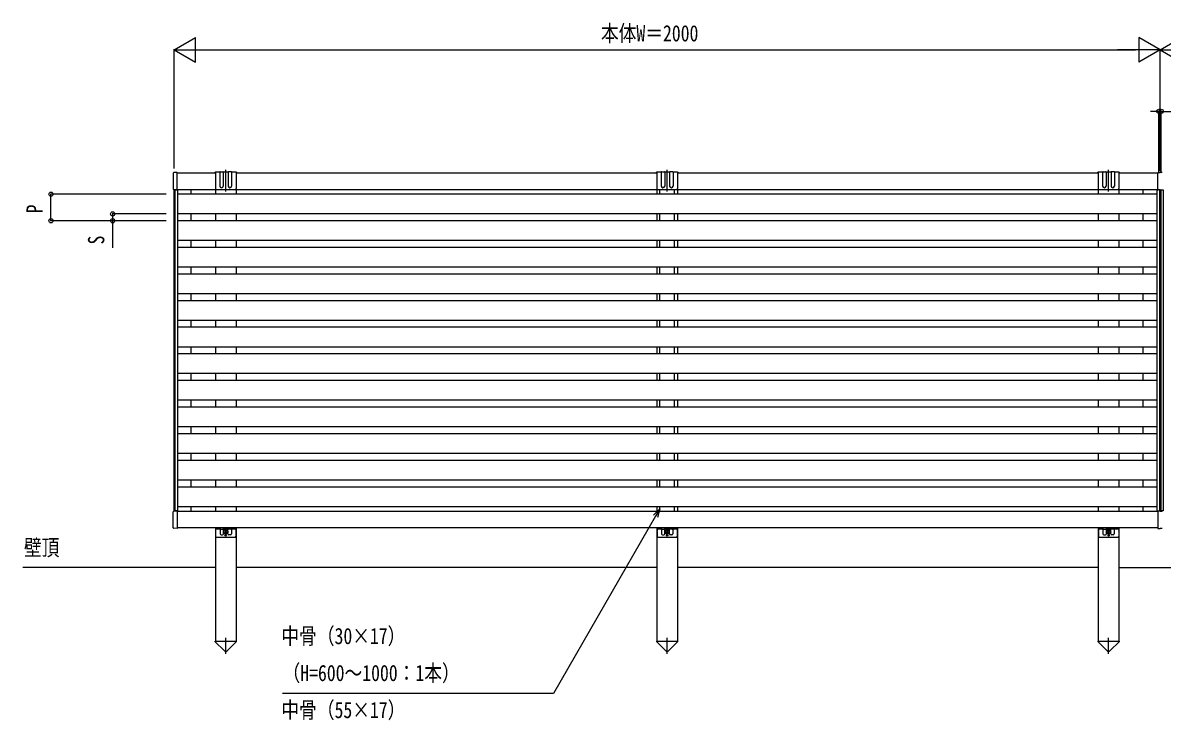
# Model space of a CAD drawing. Units: millimetres, scale not verified. Extents: x -4205 to 4205, y -2970 to 2970.
# Drawn here: x -1770 to 542, y -445 to 970 of the extents above; entities that cross this region are included whole.
import ezdxf
from ezdxf.enums import TextEntityAlignment as Align

# ---------------------------------------------------------------- set-up
doc = ezdxf.new("R2010")
doc.units = ezdxf.units.MM
doc.header["$LTSCALE"] = 12
for name, color, linetype in [('0-1_USER1', 3, 'Continuous'), ('0-3_YKK_A1', 4, 'Continuous'), ('0-4_YKK_D', 6, 'Continuous')]:
    doc.layers.add(name, color=color, linetype=linetype)
doc.styles.add('ＭＳ ゴシック', font='')
doc.styles.get('ＭＳ ゴシック').set_extended_font_data('MS Gothic')

msp = doc.modelspace()

# ---------------------------------------------------------------- linework, layer by layer
at = {"layer": '0-3_YKK_A1'}
for p, q in [((-1358.25, 627.9), (-1358.25, 671.68)), ((-462.75, 627.9), (-462.75, 671.68)), ((432.75, 627.9), (432.75, 671.68)), ((-1464.75, 665.25), (-1464.75, 632.61)), ((-1457.07, 666.66), (-1463.81, 666.25)), ((-1456.75, 665.48), (-1379.25, 665.48)), ((-1370.25, 666.98), (-1379.25, 666.98)), ((-1379.25, 666.98), (-1379.25, 633.97)), ((-1370.25, 666.98), (-1370.25, 638.97)), ((-1369.25, 667.98), (-1364.25, 667.98)), ((-1353.25, 666.98), (-1363.25, 666.98)), ((-1363.25, 666.98), (-1363.25, 638.97)), ((-1353.25, 666.98), (-1353.25, 638.97)), ((-1347.25, 667.98), (-1352.25, 667.98)), ((-1337.25, 666.98), (-1346.25, 666.98)), ((-1346.25, 666.98), (-1346.25, 638.97)), ((-1337.25, 666.98), (-1337.25, 633.97)), ((-1337.25, 665.48), (-483.75, 665.48)), ((-474.75, 666.98), (-483.75, 666.98)), ((-483.75, 666.98), (-483.75, 633.97)), ((-474.75, 666.98), (-474.75, 638.97)), ((-473.75, 667.98), (-468.75, 667.98)), ((-457.75, 666.98), (-467.75, 666.98)), ((-467.75, 666.98), (-467.75, 638.97)), ((-457.75, 666.98), (-457.75, 638.97)), ((-451.75, 667.98), (-456.75, 667.98)), ((-441.75, 666.98), (-450.75, 666.98)), ((-450.75, 666.98), (-450.75, 638.97)), ((-441.75, 666.98), (-441.75, 633.97)), ((-441.75, 665.48), (411.75, 665.48)), ((420.75, 666.98), (411.75, 666.98)), ((411.75, 666.98), (411.75, 633.97)), ((420.75, 666.98), (420.75, 638.97)), ((421.75, 667.98), (426.75, 667.98)), ((437.75, 666.98), (427.75, 666.98)), ((427.75, 666.98), (427.75, 638.97)), ((437.75, 666.98), (437.75, 638.97)), ((443.75, 667.98), (438.75, 667.98)), ((453.75, 666.98), (444.75, 666.98)), ((444.75, 666.98), (444.75, 638.97)), ((453.75, 666.98), (453.75, 633.97)), ((453.75, 665.48), (532.75, 665.48)), ((532.75, 665.42), (532.75, 666.22)), ((532.75, 632.18), (532.75, 665.42)), ((532.94, 666.42), (537.25, 666.68)), ((541.56, 666.42), (537.25, 666.68)), ((-1457.07, 631.2), (-1463.81, 631.62)), ((-1463.25, 630.98), (-1456.25, 630.98)), ((-1463.25, 630.98), (-1463.25, -20.02)), ((-1461.25, 630.98), (-1461.25, -20.02)), ((532.75, 631.48), (-1456.75, 631.48)), ((-1428.25, 622.48), (-1428.25, 631.48)), ((-1379.25, 631.48), (-1379.25, 622.48)), ((-1377.25, 631.97), (-1358.96, 631.97)), ((-1357.53, 631.97), (-1339.25, 631.97)), ((-1337.25, 631.48), (-1337.25, 622.48)), ((-483.75, 631.48), (-483.75, 622.48)), ((-481.75, 631.97), (-463.46, 631.97)), ((-477.75, 622.48), (-477.75, 631.48)), ((-462.03, 631.97), (-443.75, 631.97)), ((-447.75, 622.48), (-447.75, 631.48)), ((-441.75, 631.48), (-441.75, 622.48)), ((411.75, 631.48), (411.75, 622.48)), ((413.75, 631.97), (432.04, 631.97)), ((433.47, 631.97), (451.75, 631.97)), ((453.75, 631.48), (453.75, 622.48)), ((502.75, 622.48), (502.75, 631.48)), ((537.75, 630.98), (530.75, 630.98)), ((532.75, 631.39), (532.75, 632.18)), ((537.25, 631.18), (533.31, 631.18)), ((535.75, 630.98), (535.75, -20.02)), ((536.75, 630.98), (543.75, 630.98)), ((536.75, 630.98), (536.75, -20.02)), ((537.25, 631.18), (541.19, 631.18)), ((537.75, 630.98), (537.75, -20.02)), ((538.75, 630.98), (538.75, -20.02)), ((530.75, 622.48), (-1456.25, 622.48)), ((-1456.25, 622.48), (-1456.25, 582.48)), ((530.75, 582.48), (-1456.25, 582.48)), ((-1428.25, 568.48), (-1428.25, 582.48)), ((-1379.25, 582.48), (-1379.25, 568.48)), ((-1337.25, 582.48), (-1337.25, 568.48)), ((-483.75, 582.48), (-483.75, 568.48)), ((-477.75, 568.48), (-477.75, 582.48)), ((-447.75, 568.48), (-447.75, 582.48)), ((-441.75, 582.48), (-441.75, 568.48)), ((411.75, 582.48), (411.75, 568.48)), ((453.75, 582.48), (453.75, 568.48)), ((502.75, 568.48), (502.75, 582.48)), ((530.75, 568.48), (-1456.25, 568.48)), ((-1456.25, 568.48), (-1456.25, 528.48)), ((530.75, 528.48), (-1456.25, 528.48)), ((530.75, 514.48), (-1456.25, 514.48)), ((-1428.25, 514.48), (-1428.25, 528.48)), ((-1379.25, 528.48), (-1379.25, 514.48)), ((-1337.25, 528.48), (-1337.25, 514.48)), ((-483.75, 528.48), (-483.75, 514.48)), ((-477.75, 514.48), (-477.75, 528.48)), ((-447.75, 514.48), (-447.75, 528.48)), ((-441.75, 528.48), (-441.75, 514.48)), ((411.75, 528.48), (411.75, 514.48)), ((453.75, 528.48), (453.75, 514.48)), ((502.75, 514.48), (502.75, 528.48)), ((530.75, 474.48), (-1456.25, 474.48)), ((-1428.25, 460.48), (-1428.25, 474.48)), ((-1379.25, 474.48), (-1379.25, 460.48)), ((-1337.25, 474.48), (-1337.25, 460.48)), ((-483.75, 474.48), (-483.75, 460.48)), ((-477.75, 460.48), (-477.75, 474.48)), ((-447.75, 460.48), (-447.75, 474.48)), ((-441.75, 474.48), (-441.75, 460.48)), ((411.75, 474.48), (411.75, 460.48)), ((453.75, 474.48), (453.75, 460.48)), ((502.75, 460.48), (502.75, 474.48)), ((530.75, 460.48), (-1456.25, 460.48)), ((530.75, 420.48), (-1456.25, 420.48)), ((-1428.25, 406.48), (-1428.25, 420.48)), ((-1379.25, 420.48), (-1379.25, 406.48)), ((-1337.25, 420.48), (-1337.25, 406.48)), ((-483.75, 420.48), (-483.75, 406.48)), ((-477.75, 406.48), (-477.75, 420.48)), ((-447.75, 406.48), (-447.75, 420.48)), ((-441.75, 420.48), (-441.75, 406.48)), ((411.75, 420.48), (411.75, 406.48)), ((453.75, 420.48), (453.75, 406.48)), ((502.75, 406.48), (502.75, 420.48)), ((530.75, 406.48), (-1456.25, 406.48)), ((530.75, 366.48), (-1456.25, 366.48)), ((530.75, 352.48), (-1456.25, 352.48)), ((-1428.25, 352.48), (-1428.25, 366.48)), ((-1379.25, 366.48), (-1379.25, 352.48)), ((-1337.25, 366.48), (-1337.25, 352.48)), ((-483.75, 366.48), (-483.75, 352.48)), ((-477.75, 352.48), (-477.75, 366.48)), ((-447.75, 352.48), (-447.75, 366.48)), ((-441.75, 366.48), (-441.75, 352.48)), ((411.75, 366.48), (411.75, 352.48)), ((453.75, 366.48), (453.75, 352.48)), ((502.75, 352.48), (502.75, 366.48)), ((530.75, 312.48), (-1456.25, 312.48)), ((-1428.25, 298.48), (-1428.25, 312.48)), ((-1379.25, 312.48), (-1379.25, 298.48)), ((-1337.25, 312.48), (-1337.25, 298.48)), ((-483.75, 312.48), (-483.75, 298.48)), ((-477.75, 298.48), (-477.75, 312.48)), ((-447.75, 298.48), (-447.75, 312.48)), ((-441.75, 312.48), (-441.75, 298.48)), ((411.75, 312.48), (411.75, 298.48)), ((453.75, 312.48), (453.75, 298.48)), ((502.75, 298.48), (502.75, 312.48)), ((530.75, 298.48), (-1456.25, 298.48)), ((530.75, 258.48), (-1456.25, 258.48)), ((-1428.25, 244.48), (-1428.25, 258.48)), ((-1379.25, 258.48), (-1379.25, 244.48)), ((-1337.25, 258.48), (-1337.25, 244.48)), ((-483.75, 258.48), (-483.75, 244.48)), ((-477.75, 244.48), (-477.75, 258.48)), ((-447.75, 244.48), (-447.75, 258.48)), ((-441.75, 258.48), (-441.75, 244.48)), ((411.75, 258.48), (411.75, 244.48)), ((453.75, 258.48), (453.75, 244.48)), ((502.75, 244.48), (502.75, 258.48)), ((530.75, 244.48), (-1456.25, 244.48)), ((530.75, 204.48), (-1456.25, 204.48)), ((530.75, 190.48), (-1456.25, 190.48)), ((-1428.25, 190.48), (-1428.25, 204.48)), ((-1379.25, 204.48), (-1379.25, 190.48)), ((-1337.25, 204.48), (-1337.25, 190.48)), ((-483.75, 204.48), (-483.75, 190.48)), ((-477.75, 190.48), (-477.75, 204.48)), ((-447.75, 190.48), (-447.75, 204.48)), ((-441.75, 204.48), (-441.75, 190.48)), ((411.75, 204.48), (411.75, 190.48)), ((453.75, 204.48), (453.75, 190.48)), ((502.75, 190.48), (502.75, 204.48)), ((530.75, 150.48), (-1456.25, 150.48)), ((-1428.25, 136.48), (-1428.25, 150.48)), ((-1379.25, 150.48), (-1379.25, 136.48)), ((-1337.25, 150.48), (-1337.25, 136.48)), ((-483.75, 150.48), (-483.75, 136.48)), ((-477.75, 136.48), (-477.75, 150.48)), ((-447.75, 136.48), (-447.75, 150.48)), ((-441.75, 150.48), (-441.75, 136.48)), ((411.75, 150.48), (411.75, 136.48)), ((453.75, 150.48), (453.75, 136.48)), ((502.75, 136.48), (502.75, 150.48)), ((530.75, 136.48), (-1456.25, 136.48)), ((530.75, 96.48), (-1456.25, 96.48)), ((-1428.25, 82.48), (-1428.25, 96.48)), ((-1379.25, 96.48), (-1379.25, 82.48)), ((-1337.25, 96.48), (-1337.25, 82.48)), ((-483.75, 96.48), (-483.75, 82.48)), ((-477.75, 82.48), (-477.75, 96.48)), ((-447.75, 82.48), (-447.75, 96.48)), ((-441.75, 96.48), (-441.75, 82.48)), ((411.75, 96.48), (411.75, 82.48)), ((453.75, 96.48), (453.75, 82.48)), ((502.75, 82.48), (502.75, 96.48)), ((530.75, 82.48), (-1456.25, 82.48)), ((530.75, 42.48), (-1456.25, 42.48)), ((530.75, 28.48), (-1456.25, 28.48)), ((-1428.25, 28.48), (-1428.25, 42.48)), ((-1379.25, 42.48), (-1379.25, 28.48)), ((-1337.25, 42.48), (-1337.25, 28.48)), ((-483.75, 42.48), (-483.75, 28.48)), ((-477.75, 28.48), (-477.75, 42.48)), ((-447.75, 28.48), (-447.75, 42.48)), ((-441.75, 42.48), (-441.75, 28.48)), ((411.75, 42.48), (411.75, 28.48)), ((453.75, 42.48), (453.75, 28.48)), ((502.75, 28.48), (502.75, 42.48)), ((-1464.75, -54.28), (-1464.75, -21.64)), ((-1457.07, -20.23), (-1463.81, -20.64)), ((-1456.75, -20.52), (532.75, -20.52)), ((530.75, -11.52), (-1456.25, -11.52)), ((-1428.25, -20.52), (-1428.25, -11.52)), ((-1379.25, -11.52), (-1379.25, -20.52)), ((-1337.25, -11.52), (-1337.25, -20.52)), ((-483.75, -11.52), (-483.75, -20.52)), ((-477.75, -20.52), (-477.75, -11.52)), ((-447.75, -20.52), (-447.75, -11.52)), ((-441.75, -11.52), (-441.75, -20.52)), ((411.75, -11.52), (411.75, -20.52)), ((453.75, -11.52), (453.75, -20.52)), ((502.75, -20.52), (502.75, -11.52)), ((532.75, -20.41), (532.75, -21.21)), ((532.75, -21.21), (532.75, -54.45)), ((537.25, -20.21), (533.31, -20.21)), ((537.25, -20.21), (541.19, -20.21)), ((-1457.07, -55.69), (-1463.81, -55.28)), ((532.75, -54.52), (-1456.75, -54.52)), ((-1379.25, -54.51), (-1379.25, -284.51)), ((-1378.75, -54.52), (-1378.75, -60.55)), ((-1378.75, -56.01), (-1369.75, -56.01)), ((-1378.75, -61.47), (-1378.75, -71.51)), ((-1369.75, -54.51), (-1369.75, -66.51)), ((-1368.75, -57.01), (-1363.75, -57.01)), ((-1367.75, -68.51), (-1364.75, -68.51)), ((-1362.8, -62.51), (-1353.7, -62.51)), ((-1362.75, -66.51), (-1362.75, -54.51)), ((-1362.75, -56.01), (-1353.75, -56.01)), ((-1360.32, -62.16), (-1360.32, -62.86)), ((-1360.32, -62.16), (-1359.1, -62.16)), ((-1360.32, -62.86), (-1359.1, -62.86)), ((-1358.6, -60.44), (-1357.9, -60.44)), ((-1358.6, -60.44), (-1358.6, -61.66)), ((-1358.6, -63.36), (-1358.6, -64.59)), ((-1358.6, -64.59), (-1357.9, -64.59)), ((-1358.25, -67.06), (-1358.25, -57.96)), ((-1357.9, -60.44), (-1357.9, -61.66)), ((-1357.9, -63.36), (-1357.9, -64.59)), ((-1357.4, -62.16), (-1356.17, -62.16)), ((-1357.4, -62.86), (-1356.17, -62.86)), ((-1356.17, -62.16), (-1356.17, -62.86)), ((-1353.75, -66.51), (-1353.75, -54.51)), ((-1347.75, -57.01), (-1352.75, -57.01)), ((-1348.75, -68.51), (-1351.75, -68.51)), ((-1346.75, -54.51), (-1346.75, -66.51)), ((-1346.75, -56.01), (-1337.75, -56.01)), ((-1337.75, -54.52), (-1337.75, -60.55)), ((-1337.75, -61.47), (-1337.75, -71.51)), ((-1337.25, -54.51), (-1337.25, -284.51)), ((-483.75, -54.51), (-483.75, -284.51)), ((-483.25, -54.52), (-483.25, -60.55)), ((-483.25, -56.01), (-474.25, -56.01)), ((-483.25, -61.47), (-483.25, -71.51)), ((-474.25, -54.51), (-474.25, -66.51)), ((-473.25, -57.01), (-468.25, -57.01)), ((-472.25, -68.51), (-469.25, -68.51)), ((-467.3, -62.51), (-458.2, -62.51)), ((-467.25, -66.51), (-467.25, -54.51)), ((-467.25, -56.01), (-458.25, -56.01)), ((-464.82, -62.16), (-464.82, -62.86)), ((-464.82, -62.16), (-463.6, -62.16)), ((-464.82, -62.86), (-463.6, -62.86)), ((-463.1, -60.44), (-462.4, -60.44)), ((-463.1, -60.44), (-463.1, -61.66)), ((-463.1, -63.36), (-463.1, -64.59)), ((-463.1, -64.59), (-462.4, -64.59)), ((-462.75, -67.06), (-462.75, -57.96)), ((-462.4, -60.44), (-462.4, -61.66)), ((-462.4, -63.36), (-462.4, -64.59)), ((-461.9, -62.16), (-460.67, -62.16)), ((-461.9, -62.86), (-460.67, -62.86)), ((-460.67, -62.16), (-460.67, -62.86)), ((-458.25, -66.51), (-458.25, -54.51)), ((-452.25, -57.01), (-457.25, -57.01)), ((-453.25, -68.51), (-456.25, -68.51)), ((-451.25, -54.51), (-451.25, -66.51)), ((-451.25, -56.01), (-442.25, -56.01)), ((-442.25, -54.52), (-442.25, -60.55)), ((-442.25, -61.47), (-442.25, -71.51)), ((-441.75, -54.51), (-441.75, -284.51)), ((411.75, -54.51), (411.75, -284.51)), ((412.25, -54.52), (412.25, -60.55)), ((412.25, -56.01), (421.25, -56.01)), ((412.25, -61.47), (412.25, -71.51)), ((421.25, -54.51), (421.25, -66.51)), ((422.25, -57.01), (427.25, -57.01)), ((423.25, -68.51), (426.25, -68.51)), ((428.2, -62.51), (437.3, -62.51)), ((428.25, -66.51), (428.25, -54.51)), ((428.25, -56.01), (437.25, -56.01)), ((430.68, -62.16), (430.68, -62.86)), ((430.68, -62.16), (431.9, -62.16)), ((430.68, -62.86), (431.9, -62.86)), ((432.4, -60.44), (433.1, -60.44)), ((432.4, -60.44), (432.4, -61.66)), ((432.4, -63.36), (432.4, -64.59)), ((432.4, -64.59), (433.1, -64.59)), ((432.75, -67.06), (432.75, -57.96)), ((433.1, -60.44), (433.1, -61.66)), ((433.1, -63.36), (433.1, -64.59)), ((433.6, -62.16), (434.83, -62.16)), ((433.6, -62.86), (434.83, -62.86)), ((434.83, -62.16), (434.83, -62.86)), ((437.25, -66.51), (437.25, -54.51)), ((443.25, -57.01), (438.25, -57.01)), ((442.25, -68.51), (439.25, -68.51)), ((444.25, -54.51), (444.25, -66.51)), ((444.25, -56.01), (453.25, -56.01)), ((453.25, -54.52), (453.25, -60.55)), ((453.25, -61.47), (453.25, -71.51)), ((453.75, -54.51), (453.75, -284.51)), ((532.75, -54.45), (532.75, -55.25)), ((532.94, -55.45), (537.25, -55.71)), ((541.56, -55.45), (537.25, -55.71)), ((-1376.75, -73.51), (-1339.75, -73.51)), ((-481.25, -73.51), (-444.25, -73.51)), ((414.25, -73.51), (451.25, -73.51)), ((-1379.25, -135), (-1769.97, -135)), ((-1379.25, -135), (-1769.97, -135)), ((-483.75, -135), (-1337.25, -135)), ((411.75, -135), (-441.75, -135)), ((453.75, -134.51), (1411.75, -134.51)), ((-1379.45, -285.51), (-1379.45, -284.51)), ((-1379.45, -284.51), (-1337.05, -284.51)), ((-1379.45, -285.51), (-1361.77, -303.06)), ((-1358.25, -310.03), (-1358.25, -277.55)), ((-1337.05, -285.51), (-1354.73, -303.06)), ((-1337.05, -284.51), (-1337.05, -285.51)), ((-483.95, -285.51), (-483.95, -284.51)), ((-483.95, -284.51), (-441.55, -284.51)), ((-483.95, -285.51), (-466.27, -303.06)), ((-462.75, -310.03), (-462.75, -277.55)), ((-441.55, -285.51), (-459.23, -303.06)), ((-441.55, -284.51), (-441.55, -285.51)), ((411.55, -285.51), (411.55, -284.51)), ((411.55, -284.51), (453.95, -284.51)), ((411.55, -285.51), (429.23, -303.06)), ((432.75, -310.03), (432.75, -277.55)), ((453.95, -285.51), (436.27, -303.06)), ((453.95, -284.51), (453.95, -285.51))]:
    msp.add_line(p, q, dxfattribs=at)
for points in [[(-1456.75, 631.5), (-1456.75, 632.18), (-1456.75, 665.68), (-1456.75, 666.37)], [(-1456.25, 630.98), (-1456.25, -20.02), (-1463.25, -20.02)], [(530.75, 630.98), (530.75, -20.02), (537.75, -20.02)], [(543.75, 630.98), (543.75, -20.02), (536.75, -20.02)], [(-1456.75, -20.53), (-1456.75, -21.21), (-1456.75, -54.71), (-1456.75, -55.39)]]:
    msp.add_lwpolyline(points, dxfattribs=at)
for centre, radius in [((-1358.25, -62.51), 4.25), ((-1358.25, -69.51), 1.65), ((-462.75, -62.51), 4.25), ((-462.75, -69.51), 1.65), ((432.75, -62.51), 4.25), ((432.75, -69.51), 1.65)]:
    msp.add_circle(centre, radius, dxfattribs=at)
for centre, radius, start, end in [((-1463.75, 665.25), 1, 93.5, 180), ((-1457.05, 666.37), 0.3, 0, 93.5), ((-1379.25, 664.98), 2, 90, 165.52249), ((-1369.25, 666.98), 1, 90, 180), ((-1364.25, 666.98), 1, 0, 90), ((-1352.25, 666.98), 1, 90, 180), ((-1347.25, 666.98), 1, 0, 90), ((-1337.25, 664.98), 2, 14.47751, 90), ((-483.75, 664.98), 2, 90, 165.52249), ((-473.75, 666.98), 1, 90, 180), ((-468.75, 666.98), 1, 0, 90), ((-456.75, 666.98), 1, 90, 180), ((-451.75, 666.98), 1, 0, 90), ((-441.75, 664.98), 2, 14.47751, 90), ((411.75, 664.98), 2, 90, 165.52249), ((421.75, 666.98), 1, 90, 180), ((426.75, 666.98), 1, 0, 90), ((438.75, 666.98), 1, 90, 180), ((443.75, 666.98), 1, 0, 90), ((453.75, 664.98), 2, 14.47751, 90), ((532.95, 666.22), 0.2, 93.5, 180), ((-1463.75, 632.61), 1, 180, 266.5), ((-1457.05, 631.5), 0.3, 266.5, 0), ((-1377.25, 633.97), 2, 180, 270), ((-1366.75, 638.97), 3.5, 180, 0), ((-1358.25, 631.27), 1, 44.427, 135.573), ((-1349.75, 638.97), 3.5, 180, 0), ((-1339.25, 633.97), 2, 270, 0), ((-481.75, 633.97), 2, 180, 270), ((-471.25, 638.97), 3.5, 180, 0), ((-462.75, 631.27), 1, 44.427, 135.573), ((-454.25, 638.97), 3.5, 180, 0), ((-443.75, 633.97), 2, 270, 0), ((413.75, 633.97), 2, 180, 270), ((424.25, 638.97), 3.5, 180, 0), ((432.75, 631.27), 1, 44.427, 135.573), ((441.25, 638.97), 3.5, 180, 0), ((451.75, 633.97), 2, 270, 0), ((532.95, 631.39), 0.202, 179.93968, 269.38321), ((541.55, 631.39), 0.202, 270.61679, 0.06032), ((-1463.75, -21.64), 1, 93.5, 180), ((-1457.05, -20.53), 0.3, 0, 93.5), ((532.95, -20.41), 0.202, 90.61679, 180.06032), ((541.55, -20.41), 0.202, 359.93968, 89.38321), ((-1463.75, -54.28), 1, 180, 266.5), ((-1457.05, -55.39), 0.3, 266.5, 0), ((-1378.95, -61.01), 0.5, 293.57818, 66.42182), ((-1368.75, -56.01), 1, 180, 270), ((-1367.75, -66.51), 2, 180, 270), ((-1364.75, -66.51), 2, 270, 0), ((-1363.75, -56.01), 1, 270, 0), ((-1359.1, -61.66), 0.5, 270, 0), ((-1359.1, -63.36), 0.5, 0, 90), ((-1357.4, -61.66), 0.5, 180, 270), ((-1357.4, -63.36), 0.5, 90, 180), ((-1352.75, -56.01), 1, 180, 270), ((-1351.75, -66.51), 2, 180, 270), ((-1348.75, -66.51), 2, 270, 0), ((-1347.75, -56.01), 1, 270, 0), ((-1337.55, -61.01), 0.5, 113.57818, 246.42182), ((-483.45, -61.01), 0.5, 293.57818, 66.42182), ((-473.25, -56.01), 1, 180, 270), ((-472.25, -66.51), 2, 180, 270), ((-469.25, -66.51), 2, 270, 0), ((-468.25, -56.01), 1, 270, 0), ((-463.6, -61.66), 0.5, 270, 0), ((-463.6, -63.36), 0.5, 0, 90), ((-461.9, -61.66), 0.5, 180, 270), ((-461.9, -63.36), 0.5, 90, 180), ((-457.25, -56.01), 1, 180, 270), ((-456.25, -66.51), 2, 180, 270), ((-453.25, -66.51), 2, 270, 0), ((-452.25, -56.01), 1, 270, 0), ((-442.05, -61.01), 0.5, 113.57818, 246.42182), ((412.05, -61.01), 0.5, 293.57818, 66.42182), ((422.25, -56.01), 1, 180, 270), ((423.25, -66.51), 2, 180, 270), ((426.25, -66.51), 2, 270, 0), ((427.25, -56.01), 1, 270, 0), ((431.9, -61.66), 0.5, 270, 0), ((431.9, -63.36), 0.5, 0, 90), ((433.6, -61.66), 0.5, 180, 270), ((433.6, -63.36), 0.5, 90, 180), ((438.25, -56.01), 1, 180, 270), ((439.25, -66.51), 2, 180, 270), ((442.25, -66.51), 2, 270, 0), ((443.25, -56.01), 1, 270, 0), ((453.45, -61.01), 0.5, 113.57818, 246.42182), ((532.95, -55.25), 0.2, 180, 266.5), ((-1376.75, -71.51), 2, 180, 270), ((-1339.75, -71.51), 2, 270, 0), ((-481.25, -71.51), 2, 180, 270), ((-444.25, -71.51), 2, 270, 0), ((414.25, -71.51), 2, 180, 270), ((451.25, -71.51), 2, 270, 0), ((-1358.25, -299.51), 5, 225.20979, 314.79021), ((-462.75, -299.51), 5, 225.20979, 314.79021), ((432.75, -299.51), 5, 225.20979, 314.79021)]:
    msp.add_arc(centre, radius, start, end, dxfattribs=at)
for centre, start_param, end_param in [((533.31, 632.18), 4.6587856, 4.712389), ((541.19, 632.18), 4.712389, 4.7659923), ((533.31, -21.21), 1.5707963, 1.6243997), ((541.19, -21.21), 1.517193, 1.5707963)]:
    msp.add_ellipse(centre, major_axis=(6.74, 0), ratio=0.148374, start_param=start_param, end_param=end_param, dxfattribs=at)
at = {"layer": '0-4_YKK_D'}
for p, q in [((-1462.75, 915.48), (-1419.45, 940.48)), ((-1419.45, 890.48), (-1419.45, 940.48)), ((537.25, 915.48), (493.95, 940.48)), ((493.95, 940.48), (493.95, 890.48)), ((537.25, 915.48), (580.55, 940.48)), ((-1462.75, 674.62), (-1462.75, 916.48)), ((-1462.75, 915.48), (-1419.45, 890.48)), ((-1462.75, 915.48), (-1376.15, 915.48)), ((-1412.75, 915.48), (487.25, 915.48)), ((537.25, 915.48), (450.65, 915.48)), ((537.25, 915.48), (493.95, 890.48)), ((537.25, 669.46), (537.25, 916.48)), ((537.25, 695.97), (537.25, 916.48)), ((537.25, 915.48), (580.55, 890.48)), ((537.25, 915.48), (623.85, 915.48)), ((534.75, 790.48), (517.75, 790.48)), ((534.75, 666.48), (534.75, 791.48)), ((534.75, 790.48), (539.75, 790.48)), ((539.75, 666.48), (539.75, 791.48)), ((539.75, 790.48), (669.35, 790.48)), ((-1479.25, 622.48), (-1713.75, 622.48)), ((-1712.75, 568.48), (-1712.75, 622.48)), ((-1479.25, 582.48), (-1588.75, 582.48)), ((-1479.25, 568.48), (-1713.75, 568.48)), ((-1479.25, 568.48), (-1588.75, 568.48))]:
    msp.add_line(p, q, dxfattribs=at)
for points in [[(-1587.75, 582.48), (-1587.75, 568.48), (-1587.75, 513.48)], [(-477.75, -16.02), (-486.22, -30.75), (-693.05, -390.4), (-1243.05, -390.4)], [(-490.17, -28.48), (-477.75, -16.02), (-482.28, -33.02)]]:
    msp.add_lwpolyline(points, dxfattribs=at)
for centre in [(534.75, 790.48), (539.75, 790.48), (-1712.75, 622.48), (-1587.75, 582.48), (-1712.75, 568.48), (-1587.75, 568.48)]:
    msp.add_circle(centre, 4.25, dxfattribs=at)

# ---------------------------------------------------------------- texts
at = {"layer": '0-1_USER1', "style": 'ＭＳ ゴシック', "width": 0.8}
msp.add_text('壁頂', height=32.99, dxfattribs=at).set_placement((-1767.7, -120.8), align=Align.BOTTOM_LEFT)
at = {"layer": '0-4_YKK_D', "style": 'ＭＳ ゴシック', "width": 0.8}
for s, p in [('本体W＝2000', (-597.15, 922.48)), ('中骨（30×17）', (-1245.45, -300.1)), ('（H=600～1000：1本）', (-1243.05, -375.1)), ('中骨（55×17）', (-1245.45, -450.1))]:
    msp.add_text(s, height=32.99, dxfattribs=at).set_placement(p, align=Align.BOTTOM_LEFT)
for s, p in [('P', (-1719.75, 583.48)), ('S', (-1594.75, 520.48))]:
    msp.add_text(s, height=32.99, rotation=90, dxfattribs=at).set_placement(p, align=Align.BOTTOM_LEFT)

doc.saveas('drawing.dxf')
